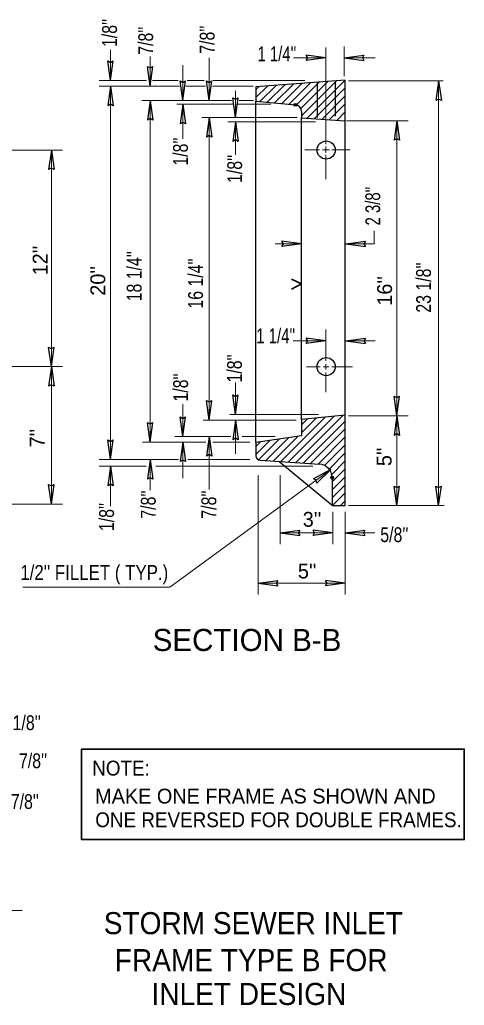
# Model space of a CAD drawing. Extents: x -330 to 37, y -28 to 237.
# Drawn here: x -103.7 to -65.1, y 102.4 to 187.9 of the extents above; entities that cross this region are included whole.
import ezdxf

# ---------------------------------------------------------------- set-up
doc = ezdxf.new("R2010")
doc.units = 0
doc.header["$LTSCALE"] = 0.51
doc.header["$PDMODE"] = 32
doc.header["$PDSIZE"] = 0.255
doc.linetypes.add('LONG_DASHED', pattern=[7.5, 6, -1.5])
doc.layers.add('1', color=7, linetype='Continuous', lineweight=25)

msp = doc.modelspace()

# ---------------------------------------------------------------- linework, layer by layer
at = {"layer": '1', "lineweight": 13}
for p, q in [((-75.5427, 183.0051), (-75.5427, 185.5582)), ((-95.8067, 182.6125), (-95.8067, 185.2908)), ((-92.3841, 184.6951), (-92.3841, 182.1327)), ((-77.1391, 185.4731), (-77.1391, 177.0926)), ((-89.5319, 180.8805), (-89.5319, 183.9479)), ((-87.2502, 180.8805), (-87.2502, 184.5967)), ((-79.9457, 184.5799), (-77.1391, 184.5799)), ((-75.5427, 184.5799), (-72.8796, 184.5799)), ((-96.7849, 182.6125), (-92.6761, 182.6125)), ((-96.7849, 182.1327), (-89.8214, 182.1327)), ((-95.8067, 149.7331), (-95.8067, 182.1327)), ((-92.1765, 182.6125), (-89.9403, 182.6125)), ((-89.2742, 182.1327), (-87.5615, 182.1327)), ((-89.1791, 182.6125), (-87.7043, 182.6125)), ((-86.9667, 182.1327), (-83.4497, 182.1327)), ((-86.943, 182.6125), (-78.9532, 182.6125)), ((-83.2142, 181.1329), (-82.2103, 182.1368)), ((-82.858, 180.7973), (-81.4605, 182.1947)), ((-82.2265, 180.7371), (-80.7107, 182.2528)), ((-81.5949, 180.6769), (-79.9611, 182.3108)), ((-80.9634, 180.6167), (-79.2112, 182.3688)), ((-80.3318, 180.5565), (-78.4615, 182.4268)), ((-79.7093, 180.4872), (-77.7117, 182.4848)), ((-79.3187, 180.1862), (-76.9619, 182.5428)), ((-79.2524, 179.5606), (-76.2122, 182.6008)), ((-78.7622, 179.3591), (-75.4624, 182.6588)), ((-75.1808, 182.5819), (-66.9637, 182.5819)), ((-67.365, 145.7372), (-67.365, 182.5819)), ((-84.9685, 179.4168), (-84.9685, 181.7324)), ((-83.2142, 181.8247), (-82.9601, 182.0787)), ((-78.1151, 179.3144), (-75.4614, 181.9681)), ((-77.4679, 179.2697), (-75.4614, 181.2763)), ((-93.1073, 180.8805), (-85.3253, 180.8805)), ((-92.3841, 180.8805), (-92.3841, 151.2553)), ((-90.0573, 180.5584), (-85.2064, 180.5584)), ((-89.5319, 177.5466), (-89.5319, 180.5584)), ((-84.7782, 180.5584), (-81.924, 180.5584)), ((-84.6593, 180.8805), (-83.4066, 180.8805)), ((-76.8208, 179.2252), (-75.4614, 180.5845)), ((-76.1737, 179.1805), (-75.4614, 179.8928)), ((-87.9044, 179.4168), (-79.6201, 179.4168)), ((-87.2502, 153.1581), (-87.2502, 179.4168)), ((-85.6318, 179.0362), (-78.0367, 179.0362)), ((-84.9685, 176.1798), (-84.9685, 179.0362)), ((-75.3455, 179.1313), (-70.0147, 179.1313)), ((-108.5507, 176.5882), (-99.9622, 176.5882)), ((-78.9637, 176.6121), (-77.6962, 176.6121)), ((-77.4357, 176.6121), (-76.8275, 176.6121)), ((-77.1391, 176.8938), (-77.1391, 176.3535)), ((-77.1391, 176.1548), (-77.1391, 174.0481)), ((-76.6226, 176.6121), (-75.0277, 176.6121)), ((-81.5506, 168.4588), (-79.2524, 168.4588)), ((-77.1391, 158.2867), (-77.1391, 161.0121)), ((-79.9617, 160.0337), (-77.1391, 160.0337)), ((-75.4073, 160.0337), (-72.8623, 160.0337)), ((-108.3737, 157.793), (-99.9622, 157.793)), ((-77.6467, 157.7851), (-78.8142, 157.7851)), ((-77.3736, 157.7851), (-76.8709, 157.7851)), ((-77.1391, 157.5414), (-77.1391, 158.001)), ((-76.6351, 157.7851), (-74.8291, 157.7851)), ((-77.1391, 157.2744), (-77.1391, 155.573)), ((-84.9685, 153.6338), (-84.9685, 156.4057)), ((-89.5319, 151.731), (-89.5319, 154.5492)), ((-87.7848, 153.1581), (-79.7075, 153.1581)), ((-85.4525, 153.6338), (-77.7821, 153.6338)), ((-84.9685, 150.2247), (-84.9685, 153.1581)), ((-81.0547, 149.5606), (-77.2139, 153.4015)), ((-80.4061, 149.5175), (-76.4456, 153.478)), ((-79.7573, 149.4745), (-75.6773, 153.5546)), ((-79.2524, 152.0547), (-77.9822, 153.3249)), ((-79.2524, 152.7465), (-78.7506, 153.2483)), ((-79.1086, 149.4315), (-75.4614, 153.0787)), ((-75.1808, 153.5387), (-70.0147, 153.5387)), ((-78.4599, 149.3885), (-75.4614, 152.3869)), ((-90.2368, 151.731), (-85.3739, 151.731)), ((-87.2502, 147.1344), (-87.2502, 151.731)), ((-84.4018, 151.731), (-81.5437, 151.731)), ((-83.2142, 150.1683), (-81.9927, 151.3897)), ((-82.976, 149.7147), (-81.1855, 151.5052)), ((-82.3522, 149.6467), (-80.3782, 151.6207)), ((-81.7036, 149.6036), (-79.571, 151.7362)), ((-77.8112, 149.3454), (-75.4614, 151.6952)), ((-93.0475, 151.2553), (-87.5613, 151.2553)), ((-89.5319, 148.1298), (-89.5319, 151.2553)), ((-86.9537, 151.2553), (-83.7272, 151.2553)), ((-83.2142, 150.86), (-82.7999, 151.2743)), ((-77.2497, 149.2151), (-75.4614, 151.0034)), ((-96.7849, 149.7331), (-89.9106, 149.7331)), ((-92.3841, 149.7331), (-92.3841, 147.0763)), ((-89.1005, 149.7331), (-83.7272, 149.7331)), ((-76.8664, 148.9066), (-75.4614, 150.3116)), ((-96.7849, 149.1623), (-92.7055, 149.1623)), ((-95.8067, 145.6839), (-95.8067, 149.1623)), ((-91.8954, 149.1623), (-78.2683, 149.1623)), ((-76.6333, 148.448), (-75.4614, 149.6198)), ((-76.5973, 147.7923), (-75.4614, 148.9281)), ((-83.011, 138.0295), (-83.011, 148.3759)), ((-81.1096, 142.406), (-81.1096, 148.3759)), ((-76.5973, 147.1006), (-75.4614, 148.2363)), ((-76.5973, 146.4087), (-75.4614, 147.5446)), ((-76.577, 145.7372), (-75.4614, 146.8528)), ((-107.9776, 145.8777), (-99.9622, 145.8777)), ((-75.8852, 145.7372), (-75.4614, 146.1611)), ((-75.1808, 145.7372), (-66.8959, 145.7372)), ((-76.5462, 142.406), (-76.5462, 145.1919)), ((-75.4614, 138.0295), (-75.4614, 145.1919)), ((-81.1096, 143.3843), (-76.5462, 143.3843)), ((-75.4614, 143.3843), (-72.8982, 143.3843)), ((-83.011, 139.0078), (-75.4614, 139.0078)), ((-103.4813, 110.6128), (-113.3998, 110.6128))]:
    msp.add_line(p, q, dxfattribs=at)
at = {"layer": '1'}
for p, q in [((-77.1462, 184.5799), (-78.8492, 184.8139)), ((-75.5427, 184.5799), (-73.8397, 184.8139)), ((-95.8067, 182.6125), (-96.0407, 184.3155)), ((-95.8067, 182.6125), (-95.5727, 184.3155)), ((-92.3841, 182.1327), (-92.6181, 183.8357)), ((-92.3841, 182.1327), (-92.1501, 183.8357)), ((-77.1462, 184.5799), (-78.8492, 184.3459)), ((-75.5427, 184.5799), (-73.8397, 184.3459)), ((-95.8067, 182.1327), (-96.0407, 180.4297)), ((-95.8067, 182.1327), (-95.5727, 180.4297)), ((-89.5319, 180.8805), (-89.7659, 182.5835)), ((-89.5319, 180.8805), (-89.2979, 182.5835)), ((-87.2502, 180.8805), (-87.4842, 182.5835)), ((-87.2502, 180.8805), (-87.0162, 182.5835)), ((-67.365, 182.5819), (-67.599, 180.8789)), ((-67.365, 182.5819), (-67.131, 180.8789)), ((-92.3841, 180.8805), (-92.6181, 179.1775)), ((-92.3841, 180.8805), (-92.1501, 179.1775)), ((-89.5319, 180.5584), (-89.7659, 178.8554)), ((-89.5319, 180.5584), (-89.2979, 178.8554)), ((-84.9685, 179.4168), (-85.2025, 181.1197)), ((-84.9685, 179.4168), (-84.7345, 181.1197)), ((-83.2142, 151.2151), (-83.2142, 180.8313)), ((-87.2502, 179.4168), (-87.4842, 177.7138)), ((-87.2502, 179.4168), (-87.0162, 177.7138)), ((-84.9685, 179.0362), (-85.2025, 177.3332)), ((-84.9685, 179.0362), (-84.7345, 177.3332)), ((-79.2524, 153.1984), (-79.2524, 179.3929)), ((-75.5266, 179.1358), (-75.4614, 179.201)), ((-75.4614, 153.5761), (-75.4614, 179.1313)), ((-70.9931, 179.1313), (-71.2271, 177.4283)), ((-70.9931, 179.1313), (-70.7591, 177.4283)), ((-100.9404, 176.5882), (-101.1744, 174.8852)), ((-100.9404, 176.5882), (-101.1744, 174.8852)), ((-100.9404, 176.5882), (-100.7064, 174.8852)), ((-100.9404, 176.5882), (-100.7064, 174.8852)), ((-79.2524, 168.4588), (-80.9554, 168.6928)), ((-79.2524, 168.4588), (-80.9554, 168.2248)), ((-75.4073, 168.4588), (-73.7043, 168.6928)), ((-75.4073, 168.4588), (-73.7043, 168.2248)), ((-77.1391, 160.0337), (-78.8421, 160.2678)), ((-77.1391, 160.0337), (-78.8421, 159.7997)), ((-75.4073, 160.0337), (-73.7043, 160.2678)), ((-75.4073, 160.0337), (-73.7043, 159.7997)), ((-100.9404, 157.793), (-101.1744, 159.496)), ((-100.9404, 157.793), (-100.7064, 159.496)), ((-100.9404, 157.793), (-101.1744, 156.09)), ((-100.9404, 157.793), (-100.7064, 156.09)), ((-87.2502, 153.1581), (-87.4842, 154.8611)), ((-87.2502, 153.1581), (-87.0162, 154.8611)), ((-84.9685, 153.6338), (-85.2025, 155.3368)), ((-84.9685, 153.6338), (-84.7345, 155.3368)), ((-70.9931, 153.5387), (-71.2271, 155.2417)), ((-70.9931, 153.5387), (-70.7591, 155.2417)), ((-89.5319, 151.731), (-89.7659, 153.434)), ((-89.5319, 151.731), (-89.2979, 153.434)), ((-84.9685, 153.1581), (-85.2025, 151.4551)), ((-84.9685, 153.1581), (-84.7345, 151.4551)), ((-70.9931, 153.5387), (-71.2271, 151.8357)), ((-70.9931, 153.5387), (-70.7591, 151.8357)), ((-92.3841, 151.2553), (-92.6181, 152.9583)), ((-92.3841, 151.2553), (-92.1501, 152.9583)), ((-95.8067, 149.7331), (-96.0407, 151.4361)), ((-95.8067, 149.7331), (-95.5727, 151.4361)), ((-87.2502, 151.731), (-87.4842, 150.028)), ((-87.2502, 151.731), (-87.0162, 150.028)), ((-89.5319, 151.2553), (-89.7659, 149.5523)), ((-89.5319, 151.2553), (-89.2979, 149.5523)), ((-92.3841, 149.7331), (-92.6181, 148.0301)), ((-92.3841, 149.7331), (-92.1501, 148.0301)), ((-82.8488, 149.6796), (-77.6934, 149.3376)), ((-95.8067, 149.1623), (-96.0407, 147.4592)), ((-95.8067, 149.1623), (-95.5727, 147.4592)), ((-76.5973, 145.7372), (-81.2162, 149.5712)), ((-76.7014, 148.8778), (-78.2138, 148.0607)), ((-76.7014, 148.8778), (-77.9373, 147.6831)), ((-100.9404, 145.8777), (-101.1744, 147.5807)), ((-100.9404, 145.8777), (-100.7064, 147.5807)), ((-70.9931, 145.7372), (-71.2271, 147.4402)), ((-70.9931, 145.7372), (-70.7591, 147.4402)), ((-67.365, 145.7372), (-67.599, 147.4402)), ((-67.365, 145.7372), (-67.131, 147.4402)), ((-81.1096, 143.3843), (-79.4066, 143.6183)), ((-81.1096, 143.3843), (-79.4066, 143.1503)), ((-76.5462, 143.3843), (-78.2492, 143.6183)), ((-76.5462, 143.3843), (-78.2492, 143.1503)), ((-75.4614, 143.3843), (-73.7584, 143.6183)), ((-75.4614, 143.3843), (-73.7584, 143.1503)), ((-83.011, 139.0078), (-81.308, 139.2418)), ((-83.011, 139.0078), (-81.308, 138.7738)), ((-75.4614, 139.0078), (-77.1644, 139.2418)), ((-75.4614, 139.0078), (-77.1644, 138.7738))]:
    msp.add_line(p, q, dxfattribs=at)
at = {"layer": '1', "linetype": 'LONG_DASHED'}
for p, q in [((-77.9005, 182.4702), (-77.9005, 179.2997)), ((-76.3311, 182.5917), (-76.3311, 179.1913))]:
    msp.add_line(p, q, dxfattribs=at)
at = {"layer": '1'}
for points in [[(-78.8492, 184.3459), (-78.7174, 184.5823), (-78.8492, 184.8139)], [(-73.8397, 184.8139), (-73.9714, 184.5775), (-73.8397, 184.3459)], [(-96.0407, 184.3155), (-95.8042, 184.1838), (-95.5727, 184.3155)], [(-92.6181, 183.8357), (-92.3817, 183.704), (-92.1501, 183.8357)], [(-89.7659, 182.5835), (-89.5295, 182.4518), (-89.2979, 182.5835)], [(-87.4842, 182.5835), (-87.2477, 182.4518), (-87.0162, 182.5835)], [(-79.2524, 179.9198), (-79.2524, 179.3929), (-75.4614, 179.1313), (-75.4614, 182.6589), (-83.2142, 182.0592), (-83.2142, 180.8313), (-79.7837, 180.5042)], [(-95.5727, 180.4297), (-95.8091, 180.5615), (-96.0407, 180.4297)], [(-85.2025, 181.1197), (-84.9661, 180.988), (-84.7345, 181.1197)], [(-67.131, 180.8789), (-67.3674, 181.0107), (-67.599, 180.8789)], [(-92.1501, 179.1775), (-92.3865, 179.3092), (-92.6181, 179.1775)], [(-89.2979, 178.8554), (-89.5343, 178.9872), (-89.7659, 178.8554)], [(-87.0162, 177.7138), (-87.2526, 177.8455), (-87.4842, 177.7138)], [(-84.7345, 177.3332), (-84.9709, 177.4649), (-85.2025, 177.3332)], [(-70.7591, 177.4283), (-70.9955, 177.5601), (-71.2271, 177.4283)], [(-100.7064, 174.8852), (-100.9428, 175.0169), (-101.1744, 174.8852)], [(-100.7064, 174.8852), (-100.9428, 175.0169), (-101.1744, 174.8852)], [(-80.9554, 168.2248), (-80.8237, 168.4613), (-80.9554, 168.6928)], [(-73.7043, 168.6928), (-73.8361, 168.4564), (-73.7043, 168.2248)], [(-78.8421, 159.7997), (-78.7103, 160.0362), (-78.8421, 160.2678)], [(-73.7043, 160.2678), (-73.8361, 160.0313), (-73.7043, 159.7997)], [(-101.1744, 159.496), (-100.938, 159.3642), (-100.7064, 159.496)], [(-100.7064, 156.09), (-100.9428, 156.2217), (-101.1744, 156.09)], [(-87.4842, 154.8611), (-87.2477, 154.7293), (-87.0162, 154.8611)], [(-85.2025, 155.3368), (-84.9661, 155.2051), (-84.7345, 155.3368)], [(-71.2271, 155.2417), (-70.9907, 155.1099), (-70.7591, 155.2417)], [(-89.7659, 153.434), (-89.5295, 153.3022), (-89.2979, 153.434)], [(-76.5973, 148.1662), (-76.5973, 145.7372), (-75.4614, 145.7372), (-75.4614, 153.5761), (-79.2524, 153.1984), (-79.2524, 151.7817), (-83.2142, 151.2151), (-83.2142, 150.0701)], [(-92.6181, 152.9583), (-92.3817, 152.8266), (-92.1501, 152.9583)], [(-96.0407, 151.4361), (-95.8042, 151.3043), (-95.5727, 151.4361)], [(-84.7345, 151.4551), (-84.9709, 151.5868), (-85.2025, 151.4551)], [(-70.7591, 151.8357), (-70.9955, 151.9674), (-71.2271, 151.8357)], [(-89.2979, 149.5523), (-89.5343, 149.6841), (-89.7659, 149.5523)], [(-87.0162, 150.028), (-87.2526, 150.1598), (-87.4842, 150.028)], [(-92.1501, 148.0301), (-92.3865, 148.1618), (-92.6181, 148.0301)], [(-77.9373, 147.6831), (-77.9707, 147.9517), (-78.2138, 148.0607)], [(-101.1744, 147.5807), (-100.938, 147.4489), (-100.7064, 147.5807)], [(-95.5727, 147.4592), (-95.8091, 147.591), (-96.0407, 147.4592)], [(-71.2271, 147.4402), (-70.9907, 147.3085), (-70.7591, 147.4402)], [(-67.599, 147.4402), (-67.3626, 147.3085), (-67.131, 147.4402)], [(-79.4066, 143.6183), (-79.5383, 143.3819), (-79.4066, 143.1503)], [(-78.2492, 143.1503), (-78.1174, 143.3868), (-78.2492, 143.6183)], [(-73.7584, 143.6183), (-73.8902, 143.3819), (-73.7584, 143.1503)], [(-81.308, 139.2418), (-81.4398, 139.0054), (-81.308, 138.7738)], [(-77.1644, 138.7738), (-77.0327, 139.0102), (-77.1644, 139.2418)]]:
    msp.add_lwpolyline(points, dxfattribs=at)
at = {"layer": '1', "lineweight": 13}
for points in [[(-70.9931, 145.7372), (-70.9931, 153.5387), (-70.9931, 179.1313)], [(-100.9404, 145.8777), (-100.9404, 157.793), (-100.9404, 176.5882)], [(-75.4073, 168.4588), (-72.962, 168.4588), (-72.962, 169.5692)], [(-76.7014, 148.8778), (-90.6558, 138.6625), (-103.4123, 138.6625)]]:
    msp.add_lwpolyline(points, dxfattribs=at)
at = {"layer": '1', "lineweight": 35}
msp.add_lwpolyline([(-80.1321, 164.5292), (-79.2653, 164.9814), (-80.1321, 165.3959)], dxfattribs=at)
msp.add_lwpolyline([(-98.3187, 116.7667), (-65.1424, 116.7667), (-65.1424, 124.6249), (-98.3187, 124.6249)], close=True, dxfattribs=at)
at = {"layer": '1'}
for centre in [(-77.1158, 176.5882), (-77.1158, 157.793)]:
    msp.add_circle(centre, 0.7847, dxfattribs=at)
for centre, radius, start, end in [((-79.8394, 179.9198), 0.587, 0, 84.55967), ((-82.8229, 150.0701), 0.3913, 180, 266.20165), ((-77.7712, 148.1662), 1.174, 0, 86.2013)]:
    msp.add_arc(centre, radius, start, end, dxfattribs=at)
for p in [(-79.7837, 180.5042), (-76.5973, 148.1662)]:
    msp.add_point(p, dxfattribs=at)

# ---------------------------------------------------------------- texts
for s, width, p in [("1/8''", 0.8, (-95.2489, 185.5222)), ("7/8''", 0.8, (-86.7913, 184.9397)), ("7/8''", 0.8, (-92.1182, 184.8502)), ("1/8''", 0.8, (-89.1036, 175.2292)), ("1/8''", 0.8, (-84.4045, 173.7285)), ("2 3/8''", 0.75, (-72.4311, 170.0443)), ("18 1/4''", 0.8, (-93.1178, 163.4597)), ("16 1/4''", 0.8, (-87.7952, 162.8289)), ("23 1/8''", 0.8, (-68.0298, 162.4785)), ("1/8''", 0.8, (-84.4213, 156.4212)), ("1/8''", 0.8, (-89.0909, 154.7692)), ("7/8''", 0.8, (-91.8922, 144.6071)), ("7/8''", 0.8, (-86.6397, 144.6071)), ("1/8''", 0.8, (-95.5085, 143.5323))]:
    msp.add_text(s, height=1.286, rotation=90, dxfattribs=dict(at, width=width)).set_placement(p)
for s, height, width, p in [("1 1/4''", 1.286, 0.75, (-83.0668, 184.2882)), ("1 1/4''", 1.286, 0.75, (-83.1676, 159.8278)), ("5/8''", 1.286, 0.8, (-72.423, 142.5747)), ("1/2'' FILLET ( TYP.)", 1.286, 0.85, (-103.6315, 139.2971)), ("1/8''", 1.286, 0.8, (-104.2968, 126.2622)), ("7/8''", 1.286, 0.8, (-103.7469, 122.9608)), ('NOTE:', 1.286, 0.95, (-97.3952, 122.3262)), ("7/8''", 1.286, 0.8, (-104.4538, 119.4237)), ('ONE REVERSED FOR DOUBLE FRAMES.', 1.286, 0.95, (-97.1317, 117.8425)), ('STORM SEWER INLET', 1.914, 0.95, (-96.3938, 108.5604)), ('FRAME TYPE B FOR', 1.914, 0.95, (-95.4382, 105.3525)), ('INLET DESIGN', 1.914, 0.95, (-92.2571, 102.4198))]:
    msp.add_text(s, height=height, dxfattribs=dict(at, width=width)).set_placement(p)
for s, p in [("12''", (-101.267, 165.7182)), ("20''", (-96.2692, 163.9503)), ("16''", (-71.4075, 163.0826)), ("7''", (-101.5237, 150.789)), ("5''", (-71.4426, 149.1626))]:
    msp.add_text(s, height=1.286, rotation=90, dxfattribs=at).set_placement(p)
for s, height, p in [("3''", 1.286, (-79.1462, 143.9062)), ("5''", 1.286, (-79.5664, 139.4209)), ('SECTION B-B', 1.914, (-92.1532, 133.1252)), ('MAKE ONE FRAME AS SHOWN AND', 1.286, (-97.1411, 119.8964))]:
    msp.add_text(s, height=height, dxfattribs=at).set_placement(p)

doc.saveas('drawing.dxf')
